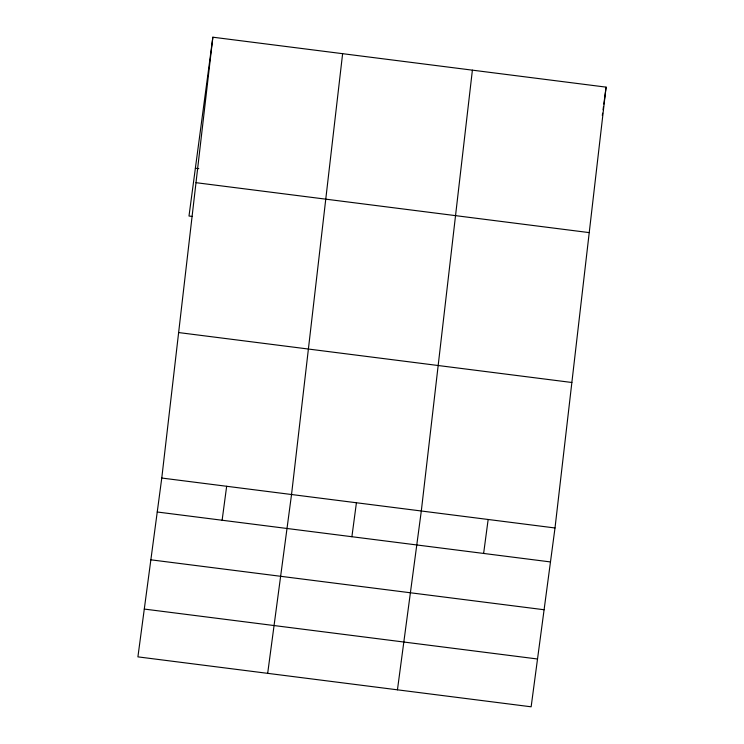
<?xml version="1.0" encoding="UTF-8"?>
<svg xmlns="http://www.w3.org/2000/svg" width="744" height="744" viewBox="0 0 744 744"><rect width="100%" height="100%" fill="white"/><g stroke="black" fill="none" stroke-linecap="round" stroke-linejoin="round"><path stroke-width="1.12" d="M161.773 478.039L212.858 37.2L606.09 87.132L555.005 527.97L531.142 706.8L137.91 656.868L161.773 478.039L555.005 527.97M342.621 53.68L291.536 494.518L267.682 673.348M472.394 70.15L421.309 510.989L397.445 689.827M212.858 37.2L188.995 216.03L192.408 216.467M222.121 520.242L226.66 486.278M351.893 536.722L356.423 502.758M483.628 553.452L488.157 519.479M602.315 115.441L602.612 113.172M603.068 109.777L603.524 106.383M603.821 104.114L606.09 87.132M195.374 168.228L198.788 168.656M195.998 182.68L589.229 232.612M178.625 332.559L571.866 382.49M157.235 512.002L550.476 561.934M150.865 559.814L544.096 609.745M144.29 609.066L537.521 658.998"/></g></svg>
